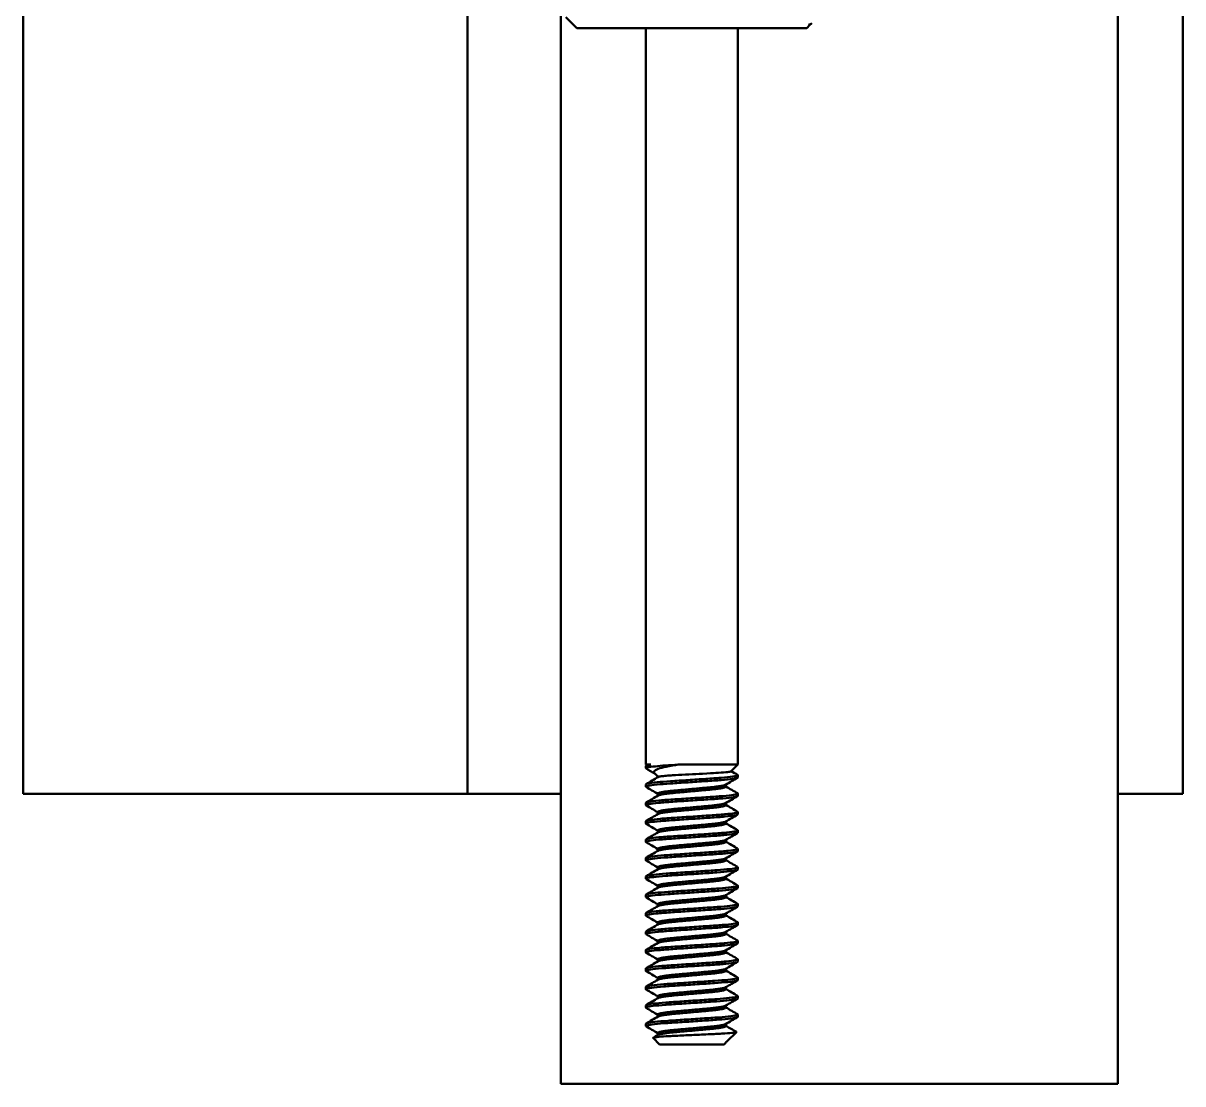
# Model space of a CAD drawing. Header units: millimetres. Extents: x 0 to 420, y 0 to 297.
# Drawn here: x 80.62 to 86.34, y 119.09 to 124.31 of the extents above; entities that cross this region are included whole.
import ezdxf

# ---------------------------------------------------------------- set-up
doc = ezdxf.new("R2010")
doc.units = ezdxf.units.MM
doc.header["$LTSCALE"] = 0.75
doc.layers.add('Visible', color=7, linetype='Continuous', lineweight=50)

msp = doc.modelspace()

# ---------------------------------------------------------------- linework, layer by layer
at = {"layer": 'Visible', "extrusion": (0, 1, 0)}
for p, q in [((80.6247, 132.6607), (80.6247, 120.5178)), ((86.0186, 132.6607), (86.0186, 119.0892)), ((86.339, 131.1218), (86.339, 120.5178)), ((82.8146, 124.6231), (82.8146, 120.5178)), ((83.274, 124.4208), (83.274, 119.0892)), ((83.3527, 124.2904), (83.2992, 124.3439)), ((84.4866, 124.2904), (83.3527, 124.2904)), ((83.6929, 124.2904), (83.6929, 120.6619)), ((84.1464, 124.2904), (84.1464, 120.6619)), ((84.4866, 124.2904), (84.5018, 124.3056)), ((84.5018, 124.3056), (84.4946, 124.3056)), ((84.5054, 124.3106), (84.5004, 124.3077)), ((84.5018, 124.3056), (84.5018, 124.3085)), ((83.6929, 120.6619), (83.7178, 120.6619)), ((83.6967, 120.658), (83.6929, 120.6619)), ((83.6929, 120.6551), (83.6929, 120.6437)), ((83.6941, 120.6565), (83.6975, 120.6585)), ((83.8516, 120.6619), (84.1464, 120.6619)), ((84.1134, 120.6288), (84.1464, 120.6619)), ((83.7518, 120.6029), (83.7358, 120.6189)), ((83.7518, 120.6029), (83.7606, 120.6029)), ((83.7518, 120.5993), (83.7518, 120.6029)), ((84.1464, 120.6097), (84.1464, 120.5984)), ((80.6247, 120.5178), (82.8146, 120.5178)), ((83.274, 120.5178), (82.8146, 120.5178)), ((83.6929, 120.5643), (83.6929, 120.553)), ((83.7518, 120.5086), (83.7518, 120.519)), ((84.0875, 120.553), (84.0875, 120.5634)), ((84.1464, 120.519), (84.1464, 120.5076)), ((86.0186, 120.5178), (86.339, 120.5178)), ((83.6929, 120.4736), (83.6929, 120.4623)), ((84.0875, 120.4623), (84.0875, 120.4727)), ((83.7518, 120.4179), (83.7518, 120.4283)), ((84.1464, 120.4283), (84.1464, 120.4169)), ((83.6929, 120.3829), (83.6929, 120.3716)), ((84.0875, 120.3716), (84.0875, 120.382)), ((83.6929, 120.2922), (83.6929, 120.2809)), ((83.7518, 120.3272), (83.7518, 120.3376)), ((84.0875, 120.2809), (84.0875, 120.2913)), ((84.1464, 120.3376), (84.1464, 120.3262)), ((83.7518, 120.2364), (83.7518, 120.2468)), ((84.1464, 120.2468), (84.1464, 120.2355)), ((83.6929, 120.2015), (83.6929, 120.1901)), ((84.0875, 120.1901), (84.0875, 120.2005)), ((83.7518, 120.1457), (83.7518, 120.1561)), ((84.1464, 120.1561), (84.1464, 120.1448)), ((83.6929, 120.1108), (83.6929, 120.0994)), ((83.7518, 120.055), (83.7518, 120.0654)), ((84.0875, 120.0994), (84.0875, 120.1098)), ((84.1464, 120.0654), (84.1464, 120.0541)), ((83.6929, 120.0201), (83.6929, 120.0087)), ((84.0875, 120.0087), (84.0875, 120.0191)), ((83.7518, 119.9643), (83.7518, 119.9747)), ((84.1464, 119.9747), (84.1464, 119.9634)), ((83.6929, 119.9293), (83.6929, 119.918)), ((84.0875, 119.918), (84.0875, 119.9284)), ((83.6929, 119.8386), (83.6929, 119.8273)), ((83.7518, 119.8736), (83.7518, 119.884)), ((84.0875, 119.8273), (84.0875, 119.8377)), ((84.1464, 119.884), (84.1464, 119.8726)), ((83.7518, 119.7829), (83.7518, 119.7933)), ((84.1464, 119.7933), (84.1464, 119.7819)), ((83.6929, 119.7479), (83.6929, 119.7366)), ((84.0875, 119.7366), (84.0875, 119.747)), ((83.6929, 119.6572), (83.6929, 119.6459)), ((83.7518, 119.6922), (83.7518, 119.7026)), ((84.1464, 119.7026), (84.1464, 119.6912)), ((83.7518, 119.6014), (83.7518, 119.6118)), ((84.0875, 119.6459), (84.0875, 119.6563)), ((84.1464, 119.6118), (84.1464, 119.6005)), ((83.6929, 119.5665), (83.6929, 119.5551)), ((84.0875, 119.5551), (84.0875, 119.5655)), ((83.7518, 119.5107), (83.7518, 119.5211)), ((84.1464, 119.5211), (84.1464, 119.5098)), ((83.6929, 119.4758), (83.6929, 119.4644)), ((83.7518, 119.42), (83.7518, 119.4304)), ((84.0875, 119.4644), (84.0875, 119.4748)), ((84.1464, 119.4304), (84.1464, 119.4191)), ((83.6929, 119.3851), (83.6929, 119.3737)), ((84.0875, 119.3737), (84.0875, 119.3841)), ((83.7609, 119.283), (83.7288, 119.3151)), ((83.7518, 119.3293), (83.7518, 119.3397)), ((84.0928, 119.2974), (84.1393, 119.3438)), ((83.7609, 119.283), (84.0784, 119.283)), ((84.0784, 119.283), (84.0875, 119.2921)), ((84.0853, 119.2921), (84.0875, 119.2921)), ((84.0865, 119.2928), (84.0858, 119.2924)), ((84.0875, 119.2921), (84.0875, 119.2934)), ((83.274, 119.0892), (86.0186, 119.0892))]:
    msp.add_line(p, q, dxfattribs=at)
at = {"layer": 'Visible'}
for points in [[(84.4946, 124.3056), (84.5017, 124.3083), (84.5074, 124.3112), (84.5106, 124.3144)], [(83.7379, 120.6169), (83.7233, 120.6254), (83.7087, 120.6338), (83.6941, 120.6423)], [(84.1139, 120.6293), (84.1243, 120.6232), (84.1348, 120.6172), (84.1452, 120.6111)], [(83.6941, 120.5658), (83.7139, 120.5773), (83.7337, 120.5888), (83.7535, 120.6003)], [(84.1452, 120.5969), (84.1254, 120.5854), (84.1056, 120.5739), (84.0858, 120.5624)], [(83.7518, 120.518), (83.7326, 120.5292), (83.7134, 120.5404), (83.6941, 120.5516)], [(84.0875, 120.5539), (84.1067, 120.5427), (84.126, 120.5316), (84.1452, 120.5204)], [(83.6941, 120.475), (83.7139, 120.4865), (83.7337, 120.4981), (83.7535, 120.5096)], [(83.7518, 120.4273), (83.7326, 120.4385), (83.7134, 120.4497), (83.6941, 120.4609)], [(84.1452, 120.5062), (84.1254, 120.4947), (84.1056, 120.4832), (84.0858, 120.4717)], [(84.0875, 120.4632), (84.1067, 120.452), (84.126, 120.4408), (84.1452, 120.4297)], [(83.6941, 120.3843), (83.7139, 120.3958), (83.7337, 120.4073), (83.7535, 120.4189)], [(84.1452, 120.4155), (84.1254, 120.404), (84.1056, 120.3925), (84.0858, 120.381)], [(83.7518, 120.3366), (83.7326, 120.3478), (83.7134, 120.359), (83.6941, 120.3702)], [(84.0875, 120.3725), (84.1067, 120.3613), (84.126, 120.3501), (84.1452, 120.339)], [(83.6941, 120.2936), (83.7139, 120.3051), (83.7337, 120.3166), (83.7535, 120.3282)], [(84.1452, 120.3248), (84.1254, 120.3133), (84.1056, 120.3018), (84.0858, 120.2902)], [(83.7518, 120.2459), (83.7326, 120.2571), (83.7134, 120.2683), (83.6941, 120.2794)], [(83.6941, 120.2029), (83.7139, 120.2144), (83.7337, 120.2259), (83.7535, 120.2375)], [(84.1452, 120.2341), (84.1254, 120.2226), (84.1056, 120.2111), (84.0858, 120.1995)], [(84.0875, 120.2818), (84.1067, 120.2706), (84.126, 120.2594), (84.1452, 120.2483)], [(83.7518, 120.1552), (83.7326, 120.1664), (83.7134, 120.1776), (83.6941, 120.1887)], [(84.0875, 120.1911), (84.1067, 120.1799), (84.126, 120.1687), (84.1452, 120.1575)], [(83.6941, 120.1122), (83.7139, 120.1237), (83.7337, 120.1352), (83.7535, 120.1467)], [(84.1452, 120.1434), (84.1254, 120.1319), (84.1056, 120.1204), (84.0858, 120.1088)], [(83.7518, 120.0645), (83.7326, 120.0757), (83.7134, 120.0868), (83.6941, 120.098)], [(84.0875, 120.1004), (84.1067, 120.0892), (84.126, 120.078), (84.1452, 120.0668)], [(83.6941, 120.0215), (83.7139, 120.033), (83.7337, 120.0445), (83.7535, 120.056)], [(83.7518, 119.9738), (83.7326, 119.985), (83.7134, 119.9961), (83.6941, 120.0073)], [(84.1452, 120.0527), (84.1254, 120.0412), (84.1056, 120.0296), (84.0858, 120.0181)], [(84.0875, 120.0097), (84.1067, 119.9985), (84.126, 119.9873), (84.1452, 119.9761)], [(83.6941, 119.9308), (83.7139, 119.9423), (83.7337, 119.9538), (83.7535, 119.9653)], [(84.1452, 119.9619), (84.1254, 119.9504), (84.1056, 119.9389), (84.0858, 119.9274)], [(83.7518, 119.883), (83.7326, 119.8942), (83.7134, 119.9054), (83.6941, 119.9166)], [(84.0875, 119.9189), (84.1067, 119.9077), (84.126, 119.8966), (84.1452, 119.8854)], [(83.6941, 119.84), (83.7139, 119.8515), (83.7337, 119.8631), (83.7535, 119.8746)], [(84.1452, 119.8712), (84.1254, 119.8597), (84.1056, 119.8482), (84.0858, 119.8367)], [(83.7518, 119.7923), (83.7326, 119.8035), (83.7134, 119.8147), (83.6941, 119.8259)], [(83.6941, 119.7493), (83.7139, 119.7608), (83.7337, 119.7723), (83.7535, 119.7839)], [(84.1452, 119.7805), (84.1254, 119.769), (84.1056, 119.7575), (84.0858, 119.746)], [(84.0875, 119.8282), (84.1067, 119.817), (84.126, 119.8058), (84.1452, 119.7947)], [(83.7518, 119.7016), (83.7326, 119.7128), (83.7134, 119.724), (83.6941, 119.7352)], [(84.0875, 119.7375), (84.1067, 119.7263), (84.126, 119.7151), (84.1452, 119.704)], [(83.6941, 119.6586), (83.7139, 119.6701), (83.7337, 119.6816), (83.7535, 119.6932)], [(84.1452, 119.6898), (84.1254, 119.6783), (84.1056, 119.6668), (84.0858, 119.6552)], [(83.7518, 119.6109), (83.7326, 119.6221), (83.7134, 119.6333), (83.6941, 119.6444)], [(83.6941, 119.5679), (83.7139, 119.5794), (83.7337, 119.5909), (83.7535, 119.6025)], [(84.0875, 119.6468), (84.1067, 119.6356), (84.126, 119.6244), (84.1452, 119.6133)], [(83.7518, 119.5202), (83.7326, 119.5314), (83.7134, 119.5426), (83.6941, 119.5537)], [(84.1452, 119.5991), (84.1254, 119.5876), (84.1056, 119.5761), (84.0858, 119.5645)], [(84.0875, 119.5561), (84.1067, 119.5449), (84.126, 119.5337), (84.1452, 119.5225)], [(83.6941, 119.4772), (83.7139, 119.4887), (83.7337, 119.5002), (83.7535, 119.5117)], [(84.1452, 119.5084), (84.1254, 119.4969), (84.1056, 119.4854), (84.0858, 119.4738)], [(83.7518, 119.4295), (83.7326, 119.4407), (83.7134, 119.4518), (83.6941, 119.463)], [(84.0875, 119.4654), (84.1067, 119.4542), (84.126, 119.443), (84.1452, 119.4318)], [(83.6941, 119.3865), (83.7139, 119.398), (83.7337, 119.4095), (83.7535, 119.421)], [(83.7518, 119.3388), (83.7326, 119.35), (83.7134, 119.3611), (83.6941, 119.3723)], [(84.1452, 119.4177), (84.1254, 119.4062), (84.1056, 119.3946), (84.0858, 119.3831)], [(84.0875, 119.3747), (84.1046, 119.3647), (84.1218, 119.3547), (84.1389, 119.3448)], [(83.7292, 119.3162), (83.7373, 119.3209), (83.7454, 119.3256), (83.7535, 119.3303)], [(84.0853, 119.2921), (84.0888, 119.2941), (84.0912, 119.2958), (84.0928, 119.2974)]]:
    msp.add_open_spline(points, degree=3, dxfattribs=at)
for points, weights in [([(84.4946, 124.3056), (84.4986, 124.3067), (84.5004, 124.3077)], [0.975309663022, 0.98042444866, 0.9874959459]), ([(83.7535, 120.6003), (83.7557, 120.6016), (83.7606, 120.6029)], [0.967468334432, 0.950858805809, 0.942255992511]), ([(84.0853, 119.2921), (84.0856, 119.2922), (84.0858, 119.2924)], [0.96402219012, 0.965699878761, 0.967468334432])]:
    msp.add_rational_spline(points, weights, degree=2, dxfattribs=at)
for points, knots in [([(83.6941, 120.6423), (83.6912, 120.644), (83.6934, 120.6456), (83.7084, 120.6493), (83.7218, 120.6513), (83.7544, 120.6548), (83.7714, 120.6563), (83.8093, 120.6591), (83.8299, 120.6604), (83.8516, 120.6619)], [14.2775936, 14.2775936, 14.2775936, 14.2775936, 14.3363008, 14.3363008, 14.3995022, 14.3995022, 14.4487429, 14.4487429, 14.4967294, 14.4967294, 14.4967294, 14.4967294]), ([(83.7178, 120.6619), (83.7073, 120.6603), (83.6999, 120.6588), (83.6939, 120.6565), (83.6929, 120.6558), (83.6929, 120.6551)], [0.000001, 0.000001, 0.000001, 0.000001, 0.0487714, 0.0487714, 0.07548473, 0.07548473, 0.07548473, 0.07548473]), ([(83.6975, 120.6585), (83.6979, 120.6586), (83.6983, 120.6588), (83.7016, 120.6599), (83.7081, 120.6609), (83.7178, 120.6619)], [-0.05705721, -0.05705721, -0.05705721, -0.05705721, -0.04903379, -0.04903379, -0.000001, -0.000001, -0.000001, -0.000001]), ([(83.7358, 120.6189), (83.7349, 120.6198), (83.7343, 120.6206), (83.7328, 120.6234), (83.7327, 120.6255), (83.7359, 120.6321), (83.7429, 120.6366), (83.7642, 120.6446), (83.7772, 120.6481), (83.8132, 120.6557), (83.8352, 120.6591), (83.8516, 120.6619)], [0.0605965, 0.0605965, 0.0605965, 0.0605965, 0.0729632, 0.0729632, 0.1054357, 0.1054357, 0.1757145, 0.1757145, 0.2355064, 0.2355064, 0.3143517, 0.3143517, 0.3143517, 0.3143517]), ([(83.7606, 120.6029), (83.7648, 120.6038), (83.7712, 120.6047), (83.7881, 120.6065), (83.7987, 120.6074), (83.8196, 120.6089), (83.8288, 120.6094), (83.8592, 120.6111), (83.8819, 120.6124), (83.9276, 120.6148), (83.9502, 120.616), (84.0022, 120.6187), (84.0241, 120.6198), (84.0572, 120.6218), (84.074, 120.6231), (84.0986, 120.6255), (84.1068, 120.6266), (84.1122, 120.6281), (84.113, 120.6284), (84.1134, 120.6288)], [-0.34736437, -0.34736437, -0.34736437, -0.34736437, -0.34245962, -0.34245962, -0.3373565, -0.3373565, -0.33379372, -0.33379372, -0.3264519, -0.3264519, -0.31951642, -0.31951642, -0.30987091, -0.30987091, -0.2952464, -0.2952464, -0.28160558, -0.28160558, -0.27678517, -0.27678517, -0.27678517, -0.27678517]), ([(83.6941, 120.5516), (83.6939, 120.5517), (83.6937, 120.5519), (83.6913, 120.5538), (83.695, 120.5555), (83.7138, 120.5594), (83.7286, 120.5615), (83.7669, 120.5653), (83.7897, 120.567), (83.8419, 120.5705), (83.8711, 120.5724), (83.9304, 120.5764), (83.9599, 120.5784), (84.0156, 120.5821), (84.0412, 120.5837), (84.087, 120.5874), (84.1063, 120.5894), (84.1339, 120.5933), (84.1424, 120.5952), (84.1461, 120.5975), (84.1464, 120.5979), (84.1464, 120.5984)], [13.2737179, 13.2737179, 13.2737179, 13.2737179, 13.2786388, 13.2786388, 13.341563, 13.341563, 13.404289, 13.404289, 13.4647972, 13.4647972, 13.5281486, 13.5281486, 13.5902046, 13.5902046, 13.6510893, 13.6510893, 13.714849, 13.714849, 13.7761893, 13.7761893, 13.792197, 13.792197, 13.792197, 13.792197]), ([(84.1452, 120.6111), (84.1468, 120.6102), (84.1469, 120.6093), (84.1424, 120.6066), (84.1339, 120.6047), (84.1062, 120.6007), (84.0869, 120.5987), (84.0411, 120.595), (84.0155, 120.5934), (83.9598, 120.5897), (83.9303, 120.5877), (83.8709, 120.5838), (83.8417, 120.5818), (83.7896, 120.5783), (83.7668, 120.5766), (83.7285, 120.5728), (83.7137, 120.5708), (83.6967, 120.5672), (83.6929, 120.5658), (83.6929, 120.5644)], [0.5598322, 0.5598322, 0.5598322, 0.5598322, 0.5926749, 0.5926749, 0.653888, 0.653888, 0.7175159, 0.7175159, 0.778266, 0.778266, 0.8401933, 0.8401933, 0.9034092, 0.9034092, 0.9637895, 0.9637895, 1.0263851, 1.0263851, 1.0772638, 1.0772638, 1.0772638, 1.0772638]), ([(84.1452, 120.5204), (84.1464, 120.5197), (84.1467, 120.519), (84.1447, 120.5166), (84.1378, 120.5147), (84.1131, 120.5108), (84.0952, 120.5088), (84.0515, 120.505), (84.0264, 120.5034), (83.9717, 120.4998), (83.9425, 120.4978), (83.8831, 120.4939), (83.8535, 120.4919), (83.7999, 120.4883), (83.7762, 120.4867), (83.7357, 120.4829), (83.7195, 120.4809), (83.6982, 120.4771), (83.6929, 120.4753), (83.6929, 120.4736)], [1.5610371, 1.5610371, 1.5610371, 1.5610371, 1.5856533, 1.5856533, 1.6465402, 1.6465402, 1.70981, 1.70981, 1.7710937, 1.7710937, 1.8327013, 1.8327013, 1.8959428, 1.8959428, 1.9563525, 1.9563525, 2.0186443, 2.0186443, 2.0785192, 2.0785192, 2.0785192, 2.0785192]), ([(83.6941, 120.4609), (83.6935, 120.4613), (83.6931, 120.4616), (83.6923, 120.4638), (83.6977, 120.4656), (83.7196, 120.4696), (83.7358, 120.4716), (83.7763, 120.4753), (83.8, 120.477), (83.8536, 120.4806), (83.8832, 120.4825), (83.9426, 120.4865), (83.9718, 120.4884), (84.0265, 120.4921), (84.0516, 120.4937), (84.0953, 120.4975), (84.1131, 120.4995), (84.1378, 120.5034), (84.1448, 120.5053), (84.1464, 120.5072), (84.1464, 120.5074), (84.1464, 120.5077)], [12.2702751, 12.2702751, 12.2702751, 12.2702751, 12.2837853, 12.2837853, 12.3471482, 12.3471482, 12.4095718, 12.4095718, 12.4701141, 12.4701141, 12.5334929, 12.5334929, 12.5952307, 12.5952307, 12.6566542, 12.6566542, 12.7200574, 12.7200574, 12.7810727, 12.7810727, 12.788862, 12.788862, 12.788862, 12.788862]), ([(83.6941, 120.3701), (83.693, 120.3708), (83.6927, 120.3714), (83.694, 120.3738), (83.7009, 120.3757), (83.7257, 120.3797), (83.7431, 120.3816), (83.7857, 120.3854), (83.8103, 120.387), (83.8655, 120.3906), (83.8956, 120.3926), (83.955, 120.3966), (83.9838, 120.3985), (84.0375, 120.4021), (84.062, 120.4038), (84.1034, 120.4076), (84.1198, 120.4096), (84.1411, 120.4135), (84.1464, 120.4153), (84.1464, 120.4169)], [11.2663113, 11.2663113, 11.2663113, 11.2663113, 11.2882965, 11.2882965, 11.3516136, 11.3516136, 11.4137142, 11.4137142, 11.474486, 11.474486, 11.5382976, 11.5382976, 11.5996831, 11.5996831, 11.661889, 11.661889, 11.7248901, 11.7248901, 11.7847221, 11.7847221, 11.7847221, 11.7847221]), ([(84.1452, 120.4297), (84.146, 120.4292), (84.1464, 120.4288), (84.1466, 120.4267), (84.1412, 120.4248), (84.1197, 120.421), (84.1033, 120.419), (84.0619, 120.4151), (84.0374, 120.4134), (83.9836, 120.4099), (83.9549, 120.4079), (83.8955, 120.404), (83.8653, 120.402), (83.8102, 120.3983), (83.7856, 120.3967), (83.743, 120.393), (83.7256, 120.391), (83.7009, 120.387), (83.694, 120.3851), (83.6929, 120.3832), (83.6929, 120.383), (83.6929, 120.3829)], [2.5630065, 2.5630065, 2.5630065, 2.5630065, 2.5789946, 2.5789946, 2.6395569, 2.6395569, 2.7024239, 2.7024239, 2.7644823, 2.7644823, 2.8257367, 2.8257367, 2.8894122, 2.8894122, 2.9500459, 2.9500459, 3.0120138, 3.0120138, 3.0751911, 3.0751911, 3.0802866, 3.0802866, 3.0802866, 3.0802866]), ([(83.6941, 120.2794), (83.6926, 120.2803), (83.6925, 120.2811), (83.6964, 120.2838), (83.705, 120.2858), (83.7326, 120.2898), (83.7512, 120.2917), (83.7959, 120.2954), (83.8215, 120.297), (83.8779, 120.3007), (83.9081, 120.3028), (83.967, 120.3067), (83.9952, 120.3086), (84.048, 120.3121), (84.0719, 120.3139), (84.1109, 120.3178), (84.1257, 120.3198), (84.1426, 120.3233), (84.1464, 120.3248), (84.1464, 120.3262)], [10.2638085, 10.2638085, 10.2638085, 10.2638085, 10.2945585, 10.2945585, 10.3578675, 10.3578675, 10.4196085, 10.4196085, 10.4808368, 10.4808368, 10.5442499, 10.5442499, 10.6052714, 10.6052714, 10.6684638, 10.6684638, 10.7310354, 10.7310354, 10.7818242, 10.7818242, 10.7818242, 10.7818242]), ([(84.1452, 120.339), (84.1456, 120.3388), (84.1458, 120.3386), (84.1478, 120.3366), (84.144, 120.3349), (84.1257, 120.3311), (84.1109, 120.3291), (84.0718, 120.3252), (84.0479, 120.3234), (83.9951, 120.3199), (83.9669, 120.318), (83.9079, 120.3141), (83.8777, 120.3121), (83.8214, 120.3083), (83.7958, 120.3067), (83.7511, 120.3031), (83.7325, 120.3011), (83.7049, 120.2971), (83.6963, 120.2952), (83.6932, 120.293), (83.6929, 120.2926), (83.6929, 120.2922)], [3.5637382, 3.5637382, 3.5637382, 3.5637382, 3.5709227, 3.5709227, 3.6312181, 3.6312181, 3.6936547, 3.6936547, 3.7566926, 3.7566926, 3.8175816, 3.8175816, 3.8808573, 3.8808573, 3.9419419, 3.9419419, 4.0035487, 4.0035487, 4.0667161, 4.0667161, 4.0805488, 4.0805488, 4.0805488, 4.0805488]), ([(83.6941, 120.1887), (83.6922, 120.1898), (83.6925, 120.1909), (83.6993, 120.1939), (83.7095, 120.1959), (83.7401, 120.1999), (83.7598, 120.2018), (83.8066, 120.2054), (83.8333, 120.2071), (83.8908, 120.2109), (83.921, 120.2129), (83.9792, 120.2168), (84.0068, 120.2186), (84.058, 120.222), (84.0809, 120.2239), (84.1173, 120.2279), (84.1307, 120.2299), (84.1438, 120.2331), (84.1464, 120.2343), (84.1464, 120.2355)], [9.2600722, 9.2600722, 9.2600722, 9.2600722, 9.2992105, 9.2992105, 9.3631981, 9.3631981, 9.4247482, 9.4247482, 9.4868615, 9.4868615, 9.5500412, 9.5500412, 9.6108535, 9.6108535, 9.6741973, 9.6741973, 9.7365219, 9.7365219, 9.7790708, 9.7790708, 9.7790708, 9.7790708]), ([(84.1452, 120.2483), (84.1482, 120.2465), (84.1459, 120.2449), (84.1306, 120.2412), (84.1173, 120.2392), (84.0808, 120.2353), (84.0579, 120.2334), (84.0067, 120.23), (83.9791, 120.2281), (83.9208, 120.2242), (83.8906, 120.2222), (83.8332, 120.2184), (83.8065, 120.2167), (83.7597, 120.2131), (83.74, 120.2112), (83.7095, 120.2072), (83.6993, 120.2052), (83.6936, 120.2027), (83.6929, 120.2021), (83.6929, 120.2015)], [4.5642143, 4.5642143, 4.5642143, 4.5642143, 4.6234893, 4.6234893, 4.685677, 4.685677, 4.7488784, 4.7488784, 4.8095567, 4.8095567, 4.8725974, 4.8725974, 4.9345605, 4.9345605, 4.9959748, 4.9959748, 5.0598214, 5.0598214, 5.0819773, 5.0819773, 5.0819773, 5.0819773]), ([(83.6941, 120.098), (83.6917, 120.0994), (83.6928, 120.1007), (83.7031, 120.104), (83.7148, 120.106), (83.7479, 120.11), (83.7686, 120.1119), (83.8174, 120.1154), (83.8453, 120.1171), (83.9038, 120.1211), (83.9339, 120.1231), (83.9914, 120.1269), (84.0183, 120.1286), (84.0677, 120.1321), (84.0895, 120.134), (84.1232, 120.138), (84.135, 120.14), (84.1447, 120.1429), (84.1464, 120.1438), (84.1464, 120.1448)], [8.2562812, 8.2562812, 8.2562812, 8.2562812, 8.3043466, 8.3043466, 8.3678946, 8.3678946, 8.4290421, 8.4290421, 8.4920522, 8.4920522, 8.5547667, 8.5547667, 8.6152784, 8.6152784, 8.6786408, 8.6786408, 8.7406841, 8.7406841, 8.7748456, 8.7748456, 8.7748456, 8.7748456]), ([(84.1452, 120.1575), (84.1477, 120.1561), (84.1464, 120.1547), (84.135, 120.1513), (84.1232, 120.1493), (84.0894, 120.1454), (84.0676, 120.1434), (84.0182, 120.1399), (83.9912, 120.1382), (83.9338, 120.1344), (83.9037, 120.1324), (83.8452, 120.1285), (83.8173, 120.1267), (83.7685, 120.1232), (83.7478, 120.1213), (83.7147, 120.1174), (83.703, 120.1154), (83.6943, 120.1125), (83.6929, 120.1116), (83.6929, 120.1108)], [5.5661279, 5.5661279, 5.5661279, 5.5661279, 5.6170744, 5.6170744, 5.6789797, 5.6789797, 5.742197, 5.742197, 5.8025713, 5.8025713, 5.8651461, 5.8651461, 5.927999, 5.927999, 5.9890096, 5.9890096, 6.0524155, 6.0524155, 6.0835024, 6.0835024, 6.0835024, 6.0835024]), ([(84.1452, 120.0668), (84.1473, 120.0656), (84.1467, 120.0645), (84.1387, 120.0614), (84.1284, 120.0594), (84.0974, 120.0555), (84.0768, 120.0535), (84.0291, 120.0499), (84.0028, 120.0483), (83.9462, 120.0445), (83.9163, 120.0425), (83.8572, 120.0386), (83.8286, 120.0367), (83.7781, 120.0333), (83.7564, 120.0314), (83.7208, 120.0275), (83.7076, 120.0255), (83.6953, 120.0223), (83.6929, 120.0212), (83.6929, 120.0201)], [6.5673632, 6.5673632, 6.5673632, 6.5673632, 6.6100354, 6.6100354, 6.6716337, 6.6716337, 6.7348872, 6.7348872, 6.7953166, 6.7953166, 6.8576001, 6.8576001, 6.9208366, 6.9208366, 6.9816011, 6.9816011, 7.0447343, 7.0447343, 7.0851477, 7.0851477, 7.0851477, 7.0851477]), ([(83.6941, 120.0073), (83.6913, 120.009), (83.6933, 120.0105), (83.7077, 120.0142), (83.7209, 120.0162), (83.7565, 120.0201), (83.7782, 120.0219), (83.8287, 120.0254), (83.8573, 120.0272), (83.9164, 120.0312), (83.9463, 120.0332), (84.0029, 120.0369), (84.0292, 120.0386), (84.0769, 120.0422), (84.0975, 120.0441), (84.1285, 120.0481), (84.1388, 120.05), (84.1455, 120.0526), (84.1464, 120.0534), (84.1464, 120.0541)], [7.2523058, 7.2523058, 7.2523058, 7.2523058, 7.309728, 7.309728, 7.3730047, 7.3730047, 7.4339074, 7.4339074, 7.4972906, 7.4972906, 7.5597153, 7.5597153, 7.6202866, 7.6202866, 7.6836871, 7.6836871, 7.7454249, 7.7454249, 7.7712884, 7.7712884, 7.7712884, 7.7712884]), ([(83.6941, 119.9166), (83.6939, 119.9167), (83.6938, 119.9168), (83.6913, 119.9186), (83.6944, 119.9203), (83.7115, 119.9241), (83.7257, 119.9261), (83.7638, 119.93), (83.7876, 119.9319), (83.84, 119.9354), (83.868, 119.9372), (83.9267, 119.9411), (83.9569, 119.9432), (84.0136, 119.9469), (84.0396, 119.9486), (84.0851, 119.9522), (84.1041, 119.9541), (84.1328, 119.9581), (84.1419, 119.9601), (84.146, 119.9624), (84.1464, 119.9629), (84.1464, 119.9634)], [6.2482386, 6.2482386, 6.2482386, 6.2482386, 6.2519819, 6.2519819, 6.312464, 6.312464, 6.3749603, 6.3749603, 6.4386665, 6.4386665, 6.4996398, 6.4996398, 6.5629966, 6.5629966, 6.6245376, 6.6245376, 6.6862355, 6.6862355, 6.7496284, 6.7496284, 6.7667701, 6.7667701, 6.7667701, 6.7667701]), ([(84.1452, 119.9761), (84.1469, 119.9752), (84.1469, 119.9742), (84.1419, 119.9714), (84.1327, 119.9694), (84.104, 119.9655), (84.085, 119.9635), (84.0394, 119.9599), (84.0134, 119.9583), (83.9566, 119.9545), (83.9264, 119.9525), (83.8677, 119.9486), (83.8398, 119.9467), (83.7874, 119.9432), (83.7636, 119.9414), (83.7256, 119.9374), (83.7114, 119.9354), (83.6962, 119.932), (83.6929, 119.9307), (83.6929, 119.9294)], [7.569551, 7.569551, 7.569551, 7.569551, 7.6035904, 7.6035904, 7.6668341, 7.6668341, 7.7283803, 7.7283803, 7.7897896, 7.7897896, 7.85299, 7.85299, 7.913813, 7.913813, 7.9773931, 7.9773931, 8.0397339, 8.0397339, 8.0869155, 8.0869155, 8.0869155, 8.0869155]), ([(83.6941, 119.8259), (83.6935, 119.8262), (83.6931, 119.8266), (83.6922, 119.8286), (83.6969, 119.8304), (83.7172, 119.8342), (83.7329, 119.8362), (83.7734, 119.8401), (83.7977, 119.8418), (83.8511, 119.8454), (83.8796, 119.8473), (83.9389, 119.8512), (83.9691, 119.8533), (84.0246, 119.857), (84.0497, 119.8586), (84.0931, 119.8623), (84.111, 119.8642), (84.1369, 119.8682), (84.1445, 119.8701), (84.1463, 119.8722), (84.1464, 119.8724), (84.1464, 119.8727)], [5.2450036, 5.2450036, 5.2450036, 5.2450036, 5.2575559, 5.2575559, 5.318138, 5.318138, 5.3809976, 5.3809976, 5.4435801, 5.4435801, 5.5048466, 5.5048466, 5.5685262, 5.5685262, 5.6294694, 5.6294694, 5.691452, 5.691452, 5.7547905, 5.7547905, 5.7634334, 5.7634334, 5.7634334, 5.7634334]), ([(84.1452, 119.8854), (84.1465, 119.8847), (84.1468, 119.884), (84.1444, 119.8815), (84.1368, 119.8795), (84.1108, 119.8755), (84.0929, 119.8736), (84.0495, 119.8699), (84.0244, 119.8683), (83.9688, 119.8646), (83.9386, 119.8626), (83.8794, 119.8586), (83.8509, 119.8567), (83.7975, 119.8532), (83.7732, 119.8514), (83.7328, 119.8476), (83.7171, 119.8456), (83.6976, 119.8418), (83.6929, 119.8402), (83.6929, 119.8386)], [8.5705277, 8.5705277, 8.5705277, 8.5705277, 8.5960823, 8.5960823, 8.6592684, 8.6592684, 8.7210944, 8.7210944, 8.7819004, 8.7819004, 8.8454184, 8.8454184, 8.90653, 8.90653, 8.9689826, 8.9689826, 9.031682, 9.031682, 9.0877237, 9.0877237, 9.0877237, 9.0877237]), ([(83.6941, 119.7351), (83.6931, 119.7358), (83.6927, 119.7364), (83.6938, 119.7387), (83.7002, 119.7405), (83.7238, 119.7444), (83.7412, 119.7464), (83.784, 119.7502), (83.8089, 119.7519), (83.8633, 119.7555), (83.8924, 119.7574), (83.9517, 119.7614), (83.9814, 119.7634), (84.0355, 119.767), (84.0596, 119.7686), (84.1009, 119.7724), (84.1175, 119.7743), (84.1405, 119.7783), (84.1464, 119.7802), (84.1464, 119.7819)], [4.2416342, 4.2416342, 4.2416342, 4.2416342, 4.2631831, 4.2631831, 4.3240136, 4.3240136, 4.3872188, 4.3872188, 4.4488293, 4.4488293, 4.5103866, 4.5103866, 4.5737052, 4.5737052, 4.634251, 4.634251, 4.6964983, 4.6964983, 4.7596938, 4.7596938, 4.7596938, 4.7596938]), ([(84.1452, 119.7947), (84.146, 119.7942), (84.1465, 119.7937), (84.1464, 119.7915), (84.1404, 119.7896), (84.1174, 119.7857), (84.1007, 119.7837), (84.0594, 119.7799), (84.0353, 119.7783), (83.9812, 119.7747), (83.9514, 119.7727), (83.8921, 119.7688), (83.8631, 119.7668), (83.8087, 119.7632), (83.7838, 119.7616), (83.741, 119.7578), (83.7237, 119.7557), (83.7002, 119.7518), (83.6938, 119.75), (83.6929, 119.7482), (83.6929, 119.748), (83.6929, 119.7479)], [9.5718625, 9.5718625, 9.5718625, 9.5718625, 9.5886946, 9.5886946, 9.6519911, 9.6519911, 9.7142823, 9.7142823, 9.7748816, 9.7748816, 9.8382515, 9.8382515, 9.8998519, 9.8998519, 9.9615272, 9.9615272, 10.0247759, 10.0247759, 10.0856485, 10.0856485, 10.090267, 10.090267, 10.090267, 10.090267]), ([(83.6941, 119.6444), (83.6927, 119.6452), (83.6925, 119.6461), (83.6959, 119.6487), (83.7038, 119.6506), (83.7302, 119.6545), (83.749, 119.6565), (83.7939, 119.6602), (83.8193, 119.6618), (83.8746, 119.6655), (83.904, 119.6675), (83.9633, 119.6714), (83.9927, 119.6734), (84.0455, 119.6769), (84.0686, 119.6786), (84.1078, 119.6824), (84.1233, 119.6844), (84.142, 119.6881), (84.1464, 119.6897), (84.1464, 119.6912)], [3.2400787, 3.2400787, 3.2400787, 3.2400787, 3.2695293, 3.2695293, 3.3306096, 3.3306096, 3.3940909, 3.3940909, 3.4550341, 3.4550341, 3.5168302, 3.5168302, 3.5800593, 3.5800593, 3.6404248, 3.6404248, 3.7028965, 3.7028965, 3.7575512, 3.7575512, 3.7575512, 3.7575512]), ([(84.1452, 119.704), (84.1456, 119.7037), (84.1459, 119.7035), (84.1478, 119.7015), (84.1435, 119.6997), (84.1236, 119.6958), (84.1082, 119.6938), (84.0692, 119.69), (84.0461, 119.6883), (83.9934, 119.6848), (83.964, 119.6828), (83.9047, 119.6789), (83.8752, 119.6769), (83.8199, 119.6732), (83.7945, 119.6716), (83.7494, 119.6679), (83.7306, 119.6659), (83.704, 119.6619), (83.696, 119.6601), (83.6931, 119.6579), (83.6929, 119.6575), (83.6929, 119.6572)], [10.5747784, 10.5747784, 10.5747784, 10.5747784, 10.5824623, 10.5824623, 10.6457128, 10.6457128, 10.7082567, 10.7082567, 10.7686755, 10.7686755, 10.8319591, 10.8319591, 10.8938277, 10.8938277, 10.9547968, 10.9547968, 11.0183542, 11.0183542, 11.0795067, 11.0795067, 11.0926558, 11.0926558, 11.0926558, 11.0926558]), ([(83.6941, 119.5537), (83.6923, 119.5548), (83.6925, 119.5558), (83.6987, 119.5587), (83.708, 119.5606), (83.7375, 119.5646), (83.7576, 119.5666), (83.8046, 119.5703), (83.8306, 119.5719), (83.8868, 119.5756), (83.9165, 119.5776), (83.9757, 119.5816), (84.0046, 119.5835), (84.0559, 119.5869), (84.0781, 119.5887), (84.115, 119.5926), (84.1289, 119.5946), (84.1434, 119.5979), (84.1464, 119.5992), (84.1464, 119.6005)], [2.2376969, 2.2376969, 2.2376969, 2.2376969, 2.2754752, 2.2754752, 2.3369865, 2.3369865, 2.4009377, 2.4009377, 2.4615855, 2.4615855, 2.5238116, 2.5238116, 2.587115, 2.587115, 2.6476956, 2.6476956, 2.7105777, 2.7105777, 2.755951, 2.755951, 2.755951, 2.755951]), ([(84.1452, 119.6133), (84.1483, 119.6115), (84.1457, 119.6098), (84.1292, 119.606), (84.1153, 119.604), (84.0786, 119.6001), (84.0564, 119.5983), (84.0052, 119.5949), (83.9764, 119.5929), (83.9172, 119.589), (83.8874, 119.587), (83.8312, 119.5833), (83.8052, 119.5816), (83.7581, 119.578), (83.7379, 119.576), (83.7083, 119.572), (83.6988, 119.5701), (83.6936, 119.5677), (83.6929, 119.5671), (83.6929, 119.5665)], [11.5772658, 11.5772658, 11.5772658, 11.5772658, 11.6389404, 11.6389404, 11.7019042, 11.7019042, 11.7625614, 11.7625614, 11.825929, 11.825929, 11.8882376, 11.8882376, 11.9489346, 11.9489346, 12.0129721, 12.0129721, 12.0745651, 12.0745651, 12.0959919, 12.0959919, 12.0959919, 12.0959919]), ([(83.6941, 119.463), (83.6918, 119.4643), (83.6927, 119.4656), (83.7021, 119.4688), (83.7131, 119.4708), (83.7453, 119.4747), (83.7664, 119.4767), (83.8149, 119.4802), (83.8415, 119.4819), (83.8985, 119.4857), (83.9285, 119.4877), (83.9875, 119.4916), (84.016, 119.4935), (84.0659, 119.497), (84.0871, 119.4988), (84.1215, 119.5027), (84.134, 119.5048), (84.1445, 119.5078), (84.1464, 119.5088), (84.1464, 119.5098)], [1.2356442, 1.2356442, 1.2356442, 1.2356442, 1.2819082, 1.2819082, 1.3436414, 1.3436414, 1.4068818, 1.4068818, 1.4672605, 1.4672605, 1.5296726, 1.5296726, 1.5931994, 1.5931994, 1.6540865, 1.6540865, 1.7173547, 1.7173547, 1.7532646, 1.7532646, 1.7532646, 1.7532646]), ([(84.1452, 119.5225), (84.1478, 119.521), (84.1463, 119.5196), (84.1342, 119.5161), (84.1218, 119.5141), (84.0876, 119.5102), (84.0664, 119.5083), (84.0166, 119.5048), (83.9882, 119.503), (83.9291, 119.4991), (83.8991, 119.4971), (83.8421, 119.4933), (83.8155, 119.4916), (83.7669, 119.4881), (83.7457, 119.4861), (83.7134, 119.4821), (83.7023, 119.4802), (83.6942, 119.4774), (83.6929, 119.4766), (83.6929, 119.4758)], [12.5809932, 12.5809932, 12.5809932, 12.5809932, 12.6332869, 12.6332869, 12.696645, 12.696645, 12.7576177, 12.7576177, 12.8211553, 12.8211553, 12.8836589, 12.8836589, 12.9441073, 12.9441073, 13.0074226, 13.0074226, 13.0692472, 13.0692472, 13.0992182, 13.0992182, 13.0992182, 13.0992182]), ([(84.1452, 119.4318), (84.1474, 119.4306), (84.1467, 119.4294), (84.1383, 119.4262), (84.1273, 119.4242), (84.0955, 119.4203), (84.0753, 119.4184), (84.0275, 119.4148), (84.0002, 119.4131), (83.9422, 119.4092), (83.9121, 119.4072), (83.8542, 119.4034), (83.827, 119.4016), (83.7766, 119.3981), (83.7542, 119.3962), (83.7191, 119.3923), (83.7065, 119.3903), (83.6951, 119.3872), (83.6929, 119.3862), (83.6929, 119.3851)], [13.583814, 13.583814, 13.583814, 13.583814, 13.6272571, 13.6272571, 13.6909607, 13.6909607, 13.7522481, 13.7522481, 13.8146994, 13.8146994, 13.8775864, 13.8775864, 13.9381829, 13.9381829, 14.0015447, 14.0015447, 14.0637713, 14.0637713, 14.1023238, 14.1023238, 14.1023238, 14.1023238]), ([(83.6941, 119.3723), (83.6914, 119.3739), (83.6931, 119.3754), (83.7063, 119.3789), (83.7188, 119.3809), (83.7537, 119.3848), (83.7761, 119.3868), (83.8263, 119.3902), (83.8535, 119.392), (83.9114, 119.3958), (83.9415, 119.3978), (83.9996, 119.4017), (84.0269, 119.4034), (84.0748, 119.407), (84.0951, 119.4089), (84.127, 119.4128), (84.1381, 119.4149), (84.1454, 119.4176), (84.1464, 119.4183), (84.1464, 119.4191)], [0.2338207, 0.2338207, 0.2338207, 0.2338207, 0.2886422, 0.2886422, 0.3507671, 0.3507671, 0.4140448, 0.4140448, 0.4745489, 0.4745489, 0.5373346, 0.5373346, 0.5997587, 0.5997587, 0.6609501, 0.6609501, 0.7245527, 0.7245527, 0.7516436, 0.7516436, 0.7516436, 0.7516436]), ([(84.1389, 119.3448), (84.14, 119.3442), (84.1394, 119.3435), (84.134, 119.3422), (84.1304, 119.3416), (84.1157, 119.3398), (84.1008, 119.3385), (84.0724, 119.3367), (84.0622, 119.3361), (84.036, 119.3347), (84.0112, 119.3337), (83.9515, 119.331), (83.9256, 119.3298), (83.8732, 119.3273), (83.8474, 119.326), (83.8128, 119.3244), (83.8025, 119.3238), (83.775, 119.3221), (83.7602, 119.321), (83.7377, 119.3185), (83.7308, 119.3172), (83.7286, 119.3157), (83.7285, 119.3154), (83.7288, 119.3151)], [0.1037787, 0.1037787, 0.1037787, 0.1037787, 0.1352316, 0.1352316, 0.1588968, 0.1588968, 0.2068636, 0.2068636, 0.2302698, 0.2302698, 0.2625183, 0.2625183, 0.2858578, 0.2858578, 0.310461, 0.310461, 0.3223569, 0.3223569, 0.344485, 0.344485, 0.368254, 0.368254, 0.3745437, 0.3745437, 0.3745437, 0.3745437])]:
    msp.add_open_spline(points, degree=3, knots=knots, dxfattribs=at)
for points, weights, knots in [([(83.7518, 120.519), (83.7518, 120.5265), (83.8357, 120.5341), (83.9197, 120.5417), (84.0036, 120.5492), (84.0741, 120.5556), (84.0858, 120.5624)], [1, 0.866025403784, 1, 0.866025403784, 1, 0.884970119443, 0.967468334432], [0.86415796, 0.86415796, 0.86415796, 0.87444556, 0.87444556, 0.88473315, 0.88473315, 0.89356603, 0.89356603, 0.89356603]), ([(83.7535, 120.5096), (83.7652, 120.5164), (83.8357, 120.5228), (83.9197, 120.5303), (84.0036, 120.5379), (84.0875, 120.5454), (84.0875, 120.553)], [0.967468334432, 0.884970119442, 1, 0.866025403784, 1, 0.866025403784, 1], [0.86561245, 0.86561245, 0.86561245, 0.87444532, 0.87444532, 0.88473291, 0.88473291, 0.89502051, 0.89502051, 0.89502051]), ([(83.7518, 120.4283), (83.7518, 120.4358), (83.8357, 120.4434), (83.9197, 120.4509), (84.0036, 120.4585), (84.0741, 120.4649), (84.0858, 120.4717)], [1, 0.866025403784, 1, 0.866025403784, 1, 0.884970119443, 0.967468334432], [0.80243239, 0.80243239, 0.80243239, 0.81271999, 0.81271999, 0.82300758, 0.82300758, 0.83184046, 0.83184046, 0.83184046]), ([(83.7535, 120.4189), (83.7652, 120.4257), (83.8357, 120.432), (83.9197, 120.4396), (84.0036, 120.4472), (84.0875, 120.4547), (84.0875, 120.4623)], [0.967468334432, 0.884970119442, 1, 0.866025403784, 1, 0.866025403784, 1], [0.8038869, 0.8038869, 0.8038869, 0.81271977, 0.81271977, 0.82300736, 0.82300736, 0.83329495, 0.83329495, 0.83329495]), ([(83.7518, 120.3376), (83.7518, 120.3451), (83.8357, 120.3527), (83.9197, 120.3602), (84.0036, 120.3678), (84.0741, 120.3741), (84.0858, 120.381)], [1, 0.866025403784, 1, 0.866025403784, 1, 0.884970119443, 0.967468334432], [0.74070683, 0.74070683, 0.74070683, 0.75099442, 0.75099442, 0.76128201, 0.76128201, 0.77011489, 0.77011489, 0.77011489]), ([(83.7535, 120.3282), (83.7652, 120.335), (83.8357, 120.3413), (83.9197, 120.3489), (84.0036, 120.3565), (84.0875, 120.364), (84.0875, 120.3716)], [0.967468334432, 0.884970119442, 1, 0.866025403784, 1, 0.866025403784, 1], [0.74216135, 0.74216135, 0.74216135, 0.75099422, 0.75099422, 0.76128181, 0.76128181, 0.7715694, 0.7715694, 0.7715694]), ([(83.7518, 120.2468), (83.7518, 120.2544), (83.8357, 120.262), (83.9197, 120.2695), (84.0036, 120.2771), (84.0741, 120.2834), (84.0858, 120.2902)], [1, 0.866025403784, 1, 0.866025403784, 1, 0.884970119443, 0.967468334432], [0.67898126, 0.67898126, 0.67898126, 0.68926885, 0.68926885, 0.69955645, 0.69955645, 0.70838932, 0.70838932, 0.70838932]), ([(83.7535, 120.2375), (83.7652, 120.2443), (83.8357, 120.2506), (83.9197, 120.2582), (84.0036, 120.2657), (84.0875, 120.2733), (84.0875, 120.2809)], [0.967468334432, 0.884970119442, 1, 0.866025403784, 1, 0.866025403784, 1], [0.68043579, 0.68043579, 0.68043579, 0.68926867, 0.68926867, 0.69955626, 0.69955626, 0.70984385, 0.70984385, 0.70984385]), ([(83.7518, 120.1561), (83.7518, 120.1637), (83.8357, 120.1712), (83.9197, 120.1788), (84.0036, 120.1864), (84.0741, 120.1927), (84.0858, 120.1995)], [1, 0.866025403784, 1, 0.866025403784, 1, 0.884970119443, 0.967468334432], [0.61725569, 0.61725569, 0.61725569, 0.62754328, 0.62754328, 0.63783088, 0.63783088, 0.64666375, 0.64666375, 0.64666375]), ([(83.7535, 120.1467), (83.7652, 120.1536), (83.8357, 120.1599), (83.9197, 120.1675), (84.0036, 120.175), (84.0875, 120.1826), (84.0875, 120.1901)], [0.967468334432, 0.884970119442, 1, 0.866025403784, 1, 0.866025403784, 1], [0.61871024, 0.61871024, 0.61871024, 0.62754311, 0.62754311, 0.63783071, 0.63783071, 0.6481183, 0.6481183, 0.6481183]), ([(83.7518, 120.0654), (83.7518, 120.073), (83.8357, 120.0805), (83.9197, 120.0881), (84.0036, 120.0956), (84.0741, 120.102), (84.0858, 120.1088)], [1, 0.866025403784, 1, 0.866025403784, 1, 0.884970119443, 0.967468334432], [0.55553012, 0.55553012, 0.55553012, 0.56581771, 0.56581771, 0.57610531, 0.57610531, 0.58493818, 0.58493818, 0.58493818]), ([(83.7535, 120.056), (83.7652, 120.0628), (83.8357, 120.0692), (83.9197, 120.0767), (84.0036, 120.0843), (84.0875, 120.0919), (84.0875, 120.0994)], [0.967468334432, 0.884970119442, 1, 0.866025403784, 1, 0.866025403784, 1], [0.55698469, 0.55698469, 0.55698469, 0.56581756, 0.56581756, 0.57610515, 0.57610515, 0.58639275, 0.58639275, 0.58639275]), ([(83.7518, 119.9747), (83.7518, 119.9823), (83.8357, 119.9898), (83.9197, 119.9974), (84.0036, 120.0049), (84.0741, 120.0113), (84.0858, 120.0181)], [1, 0.866025403784, 1, 0.866025403784, 1, 0.884970119443, 0.967468334432], [0.49380455, 0.49380455, 0.49380455, 0.50409214, 0.50409214, 0.51437974, 0.51437974, 0.52321261, 0.52321261, 0.52321261]), ([(83.7535, 119.9653), (83.7652, 119.9721), (83.8357, 119.9785), (83.9197, 119.986), (84.0036, 119.9936), (84.0875, 120.0012), (84.0875, 120.0087)], [0.967468334432, 0.884970119442, 1, 0.866025403784, 1, 0.866025403784, 1], [0.49525914, 0.49525914, 0.49525914, 0.50409201, 0.50409201, 0.5143796, 0.5143796, 0.52466719, 0.52466719, 0.52466719]), ([(83.7518, 119.884), (83.7518, 119.8915), (83.8357, 119.8991), (83.9197, 119.9067), (84.0036, 119.9142), (84.0741, 119.9206), (84.0858, 119.9274)], [1, 0.866025403784, 1, 0.866025403784, 1, 0.884970119443, 0.967468334432], [0.43207898, 0.43207898, 0.43207898, 0.44236658, 0.44236658, 0.45265417, 0.45265417, 0.46148705, 0.46148705, 0.46148705]), ([(83.7535, 119.8746), (83.7652, 119.8814), (83.8357, 119.8878), (83.9197, 119.8953), (84.0036, 119.9029), (84.0875, 119.9104), (84.0875, 119.918)], [0.967468334432, 0.884970119442, 1, 0.866025403784, 1, 0.866025403784, 1], [0.43353359, 0.43353359, 0.43353359, 0.44236646, 0.44236646, 0.45265405, 0.45265405, 0.46294164, 0.46294164, 0.46294164]), ([(83.7518, 119.7933), (83.7518, 119.8008), (83.8357, 119.8084), (83.9197, 119.8159), (84.0036, 119.8235), (84.0741, 119.8299), (84.0858, 119.8367)], [1, 0.866025403784, 1, 0.866025403784, 1, 0.884970119443, 0.967468334432], [0.37035341, 0.37035341, 0.37035341, 0.38064101, 0.38064101, 0.3909286, 0.3909286, 0.39976148, 0.39976148, 0.39976148]), ([(83.7535, 119.7839), (83.7652, 119.7907), (83.8357, 119.797), (83.9197, 119.8046), (84.0036, 119.8122), (84.0875, 119.8197), (84.0875, 119.8273)], [0.967468334432, 0.884970119442, 1, 0.866025403784, 1, 0.866025403784, 1], [0.37180803, 0.37180803, 0.37180803, 0.38064091, 0.38064091, 0.3909285, 0.3909285, 0.40121609, 0.40121609, 0.40121609]), ([(83.7518, 119.7026), (83.7518, 119.7101), (83.8357, 119.7177), (83.9197, 119.7252), (84.0036, 119.7328), (84.0741, 119.7391), (84.0858, 119.746)], [1, 0.866025403784, 1, 0.866025403784, 1, 0.884970119443, 0.967468334432], [0.30862784, 0.30862784, 0.30862784, 0.31891544, 0.31891544, 0.32920303, 0.32920303, 0.33803591, 0.33803591, 0.33803591]), ([(83.7535, 119.6932), (83.7652, 119.7), (83.8357, 119.7063), (83.9197, 119.7139), (84.0036, 119.7215), (84.0875, 119.729), (84.0875, 119.7366)], [0.967468334432, 0.884970119442, 1, 0.866025403784, 1, 0.866025403784, 1], [0.31008248, 0.31008248, 0.31008248, 0.31891535, 0.31891535, 0.32920294, 0.32920294, 0.33949054, 0.33949054, 0.33949054]), ([(83.7518, 119.6118), (83.7518, 119.6194), (83.8357, 119.627), (83.9197, 119.6345), (84.0036, 119.6421), (84.0741, 119.6484), (84.0858, 119.6552)], [1, 0.866025403784, 1, 0.866025403784, 1, 0.884970119443, 0.967468334432], [0.24690228, 0.24690228, 0.24690228, 0.25718987, 0.25718987, 0.26747746, 0.26747746, 0.27631034, 0.27631034, 0.27631034]), ([(83.7535, 119.6025), (83.7652, 119.6093), (83.8357, 119.6156), (83.9197, 119.6232), (84.0036, 119.6307), (84.0875, 119.6383), (84.0875, 119.6459)], [0.967468334432, 0.884970119442, 1, 0.866025403784, 1, 0.866025403784, 1], [0.24835693, 0.24835693, 0.24835693, 0.2571898, 0.2571898, 0.26747739, 0.26747739, 0.27776498, 0.27776498, 0.27776498]), ([(83.7518, 119.5211), (83.7518, 119.5287), (83.8357, 119.5362), (83.9197, 119.5438), (84.0036, 119.5514), (84.0741, 119.5577), (84.0858, 119.5645)], [1, 0.866025403784, 1, 0.866025403784, 1, 0.884970119443, 0.967468334432], [0.18517671, 0.18517671, 0.18517671, 0.1954643, 0.1954643, 0.2057519, 0.2057519, 0.21458477, 0.21458477, 0.21458477]), ([(83.7535, 119.5117), (83.7652, 119.5186), (83.8357, 119.5249), (83.9197, 119.5325), (84.0036, 119.54), (84.0875, 119.5476), (84.0875, 119.5551)], [0.967468334432, 0.884970119442, 1, 0.866025403784, 1, 0.866025403784, 1], [0.18663138, 0.18663138, 0.18663138, 0.19546425, 0.19546425, 0.20575184, 0.20575184, 0.21603943, 0.21603943, 0.21603943]), ([(83.7518, 119.4304), (83.7518, 119.438), (83.8357, 119.4455), (83.9197, 119.4531), (84.0036, 119.4606), (84.0741, 119.467), (84.0858, 119.4738)], [1, 0.866025403784, 1, 0.866025403784, 1, 0.884970119443, 0.967468334432], [0.12345114, 0.12345114, 0.12345114, 0.13373873, 0.13373873, 0.14402633, 0.14402633, 0.1528592, 0.1528592, 0.1528592]), ([(83.7535, 119.421), (83.7652, 119.4278), (83.8357, 119.4342), (83.9197, 119.4417), (84.0036, 119.4493), (84.0875, 119.4569), (84.0875, 119.4644)], [0.967468334432, 0.884970119442, 1, 0.866025403784, 1, 0.866025403784, 1], [0.12490582, 0.12490582, 0.12490582, 0.1337387, 0.1337387, 0.14402629, 0.14402629, 0.15431388, 0.15431388, 0.15431388]), ([(83.7518, 119.3397), (83.7518, 119.3473), (83.8357, 119.3548), (83.9197, 119.3624), (84.0036, 119.3699), (84.0741, 119.3763), (84.0858, 119.3831)], [1, 0.866025403784, 1, 0.866025403784, 1, 0.884970119443, 0.967468334432], [0.06172557, 0.06172557, 0.06172557, 0.07201316, 0.07201316, 0.08230076, 0.08230076, 0.09113363, 0.09113363, 0.09113363]), ([(83.7535, 119.3303), (83.7652, 119.3371), (83.8357, 119.3435), (83.9197, 119.351), (84.0036, 119.3586), (84.0875, 119.3662), (84.0875, 119.3737)], [0.967468334432, 0.884970119443, 1, 0.866025403784, 1, 0.866025403784, 1], [0.06318027, 0.06318027, 0.06318027, 0.07201314, 0.07201314, 0.08230074, 0.08230074, 0.09258833, 0.09258833, 0.09258833])]:
    msp.add_rational_spline(points, weights, degree=2, knots=knots, dxfattribs=at)

doc.saveas('drawing.dxf')
